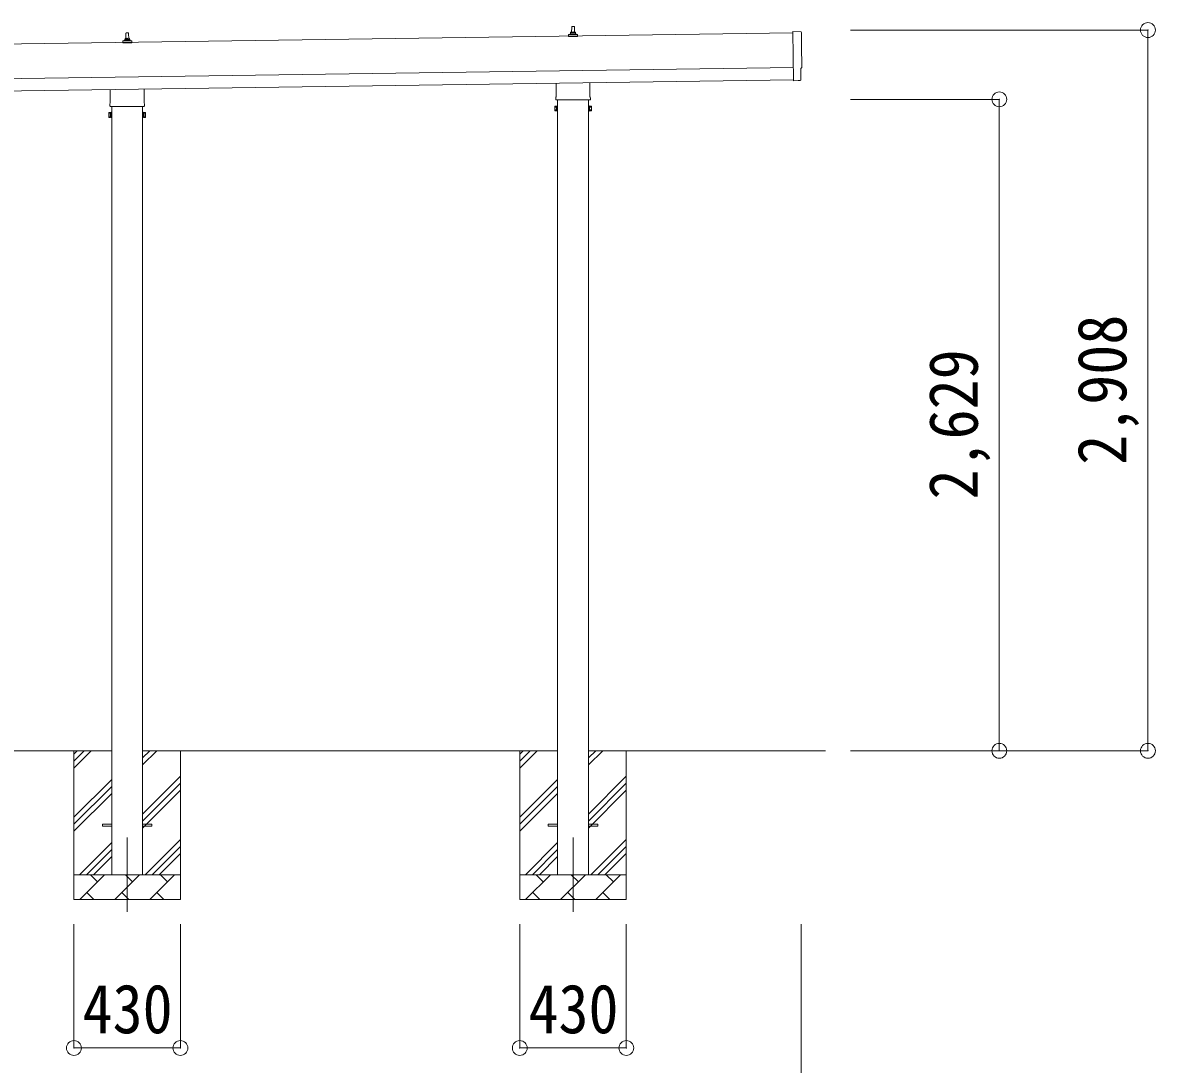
# Model space of a CAD drawing. Units: millimetres at full size, sheet at 1:60. Extents: x -16864 to 16864, y -11640 to 11640.
# Drawn here: x 7132 to 11705, y -8874 to -4671 of the extents above; entities that cross this region are included whole.
import ezdxf
from ezdxf.enums import TextEntityAlignment as Align

# ---------------------------------------------------------------- set-up
doc = ezdxf.new("R2010")
doc.units = ezdxf.units.MM
doc.header["$LTSCALE"] = 60
doc.header["$PDMODE"] = 32
doc.header["$PDSIZE"] = 60
doc.linetypes.add('CHAIN1', pattern=[8, 5, -1, 1, -1])
for name, color, linetype, lineweight in [('0-1_Defpoints', 7, 'CHAIN1', 9), ('0-2_TEXT1', 4, 'Continuous', 9), ('0-3_SHAPE', 7, 'Continuous', 9), ('0-8_TABLE1', 6, 'Continuous', 9)]:
    doc.layers.add(name, color=color, linetype=linetype, lineweight=lineweight)
doc.styles.add('ＭＳ ゴシック', font='')
doc.styles.get('ＭＳ ゴシック').set_extended_font_data('MS Gothic')

msp = doc.modelspace()

# ---------------------------------------------------------------- linework, layer by layer
at = {"layer": '0-1_Defpoints'}
for p, q in [((7554.36, -7959.13), (7554.36, -8308.13)), ((9354.36, -7959.13), (9354.36, -8308.13))]:
    msp.add_line(p, q, dxfattribs=at)
at = {"layer": '0-2_TEXT1'}
for p, q in [((9348.66, -4711.3), (9349.39, -4687.78)), ((9350.39, -4686.8), (9358.94, -4686.8)), ((9359.94, -4687.78), (9360.66, -4711.3)), ((10241.98, -4706.38), (10244.82, -4905.22)), ((10273.66, -4707.59), (10241.98, -4706.38)), ((10242.05, -4711.47), (4877.1, -4788.11)), ((7536.41, -4752.51), (7536.41, -4744.8)), ((7572.91, -4752.51), (7536.41, -4752.51)), ((7536.79, -4744.01), (7572.53, -4744.01)), ((7537.18, -4743.83), (7543.9, -4742.2)), ((7544.28, -4742.01), (7565.04, -4742.01)), ((7544.66, -4741.23), (7544.66, -4737.01)), ((7545.66, -4737.01), (7563.66, -4737.01)), ((7548.66, -4737.01), (7549.39, -4713.49)), ((7550.39, -4712.51), (7558.94, -4712.51)), ((7559.94, -4713.49), (7560.66, -4737.01)), ((7564.66, -4741.23), (7564.66, -4737.01)), ((7572.15, -4743.83), (7565.43, -4742.2)), ((7572.91, -4752.51), (7572.91, -4744.8)), ((9336.41, -4726.8), (9336.41, -4719.09)), ((9372.91, -4726.8), (9336.41, -4726.8)), ((9336.79, -4718.3), (9372.53, -4718.3)), ((9337.18, -4718.12), (9343.9, -4716.49)), ((9344.28, -4716.3), (9365.04, -4716.3)), ((9344.66, -4715.51), (9344.66, -4711.3)), ((9345.66, -4711.3), (9363.66, -4711.3)), ((9364.66, -4715.51), (9364.66, -4711.3)), ((9372.15, -4718.12), (9365.43, -4716.49)), ((9372.91, -4726.8), (9372.91, -4719.09)), ((4879.1, -4928.1), (10244.05, -4851.46)), ((4879.81, -4978.09), (10244.77, -4901.45)), ((9286.06, -4970.79), (9286.06, -4915.15)), ((9422.66, -4913.2), (9422.66, -4970.79)), ((10263.03, -4904.05), (10244.82, -4905.22)), ((10263.7, -4904.68), (10263.03, -4904.05)), ((10264.45, -4904.94), (10271.36, -4904.48)), ((7486.06, -4996.5), (7486.06, -4940.86)), ((7622.66, -4938.91), (7622.66, -4996.5)), ((9284.36, -4979.56), (9284.36, -4974.06)), ((9422.29, -4983.06), (9286.42, -4983.06)), ((9291.86, -4983.06), (9291.86, -8109.13)), ((9416.86, -8109.13), (9416.86, -4983.06)), ((9424.36, -4974.06), (9424.36, -4979.56)), ((7484.36, -5005.27), (7484.36, -4999.77)), ((7622.29, -5008.77), (7486.42, -5008.77)), ((7491.86, -5008.77), (7491.86, -8109.13)), ((7616.86, -8109.13), (7616.86, -5008.77)), ((7624.36, -4999.77), (7624.36, -5005.27)), ((9280.36, -5009.06), (9281.11, -5007.74)), ((9280.36, -5009.06), (9280.36, -5026.06)), ((9280.36, -5026.06), (9281.11, -5027.37)), ((9287.36, -5012.65), (9281.11, -5012.65)), ((9287.36, -5022.47), (9281.11, -5022.47)), ((9287.36, -5027.37), (9281.11, -5027.37)), ((9289.86, -5026.76), (9287.36, -5026.76)), ((9418.86, -5026.76), (9421.36, -5026.76)), ((9421.36, -5012.65), (9427.6, -5012.65)), ((9421.36, -5022.47), (9427.6, -5022.47)), ((9421.36, -5027.37), (9427.6, -5027.37)), ((9428.36, -5009.06), (9427.6, -5007.74)), ((9428.36, -5026.06), (9427.6, -5027.37)), ((9428.36, -5009.06), (9428.36, -5026.06)), ((7480.36, -5034.77), (7481.11, -5033.46)), ((7480.36, -5034.77), (7480.36, -5051.77)), ((7480.36, -5051.77), (7481.11, -5053.09)), ((7487.36, -5038.37), (7481.11, -5038.37)), ((7487.36, -5048.18), (7481.11, -5048.18)), ((7487.36, -5053.09), (7481.11, -5053.09)), ((7489.86, -5052.47), (7487.36, -5052.47)), ((7618.86, -5052.47), (7621.36, -5052.47)), ((7621.36, -5038.37), (7627.6, -5038.37)), ((7621.36, -5048.18), (7627.6, -5048.18)), ((7621.36, -5053.09), (7627.6, -5053.09)), ((7628.36, -5034.77), (7627.6, -5033.46)), ((7628.36, -5051.77), (7627.6, -5053.09)), ((7628.36, -5034.77), (7628.36, -5051.77)), ((7454.36, -7904.63), (7491.86, -7904.63)), ((7454.36, -7913.63), (7454.36, -7904.63)), ((7454.36, -7904.63), (7491.86, -7904.63)), ((7454.36, -7913.63), (7454.36, -7904.63)), ((7616.86, -7904.63), (7654.36, -7904.63)), ((7616.86, -7904.63), (7654.36, -7904.63)), ((7654.36, -7913.63), (7654.36, -7904.63)), ((7654.36, -7913.63), (7654.36, -7904.63)), ((9254.36, -7904.63), (9291.86, -7904.63)), ((9254.36, -7913.63), (9254.36, -7904.63)), ((9254.36, -7904.63), (9291.86, -7904.63)), ((9254.36, -7913.63), (9254.36, -7904.63)), ((9416.86, -7904.63), (9454.36, -7904.63)), ((9416.86, -7904.63), (9454.36, -7904.63)), ((9454.36, -7913.63), (9454.36, -7904.63)), ((9454.36, -7913.63), (9454.36, -7904.63)), ((7454.36, -7913.63), (7491.86, -7913.63)), ((7454.36, -7913.63), (7491.86, -7913.63)), ((7616.86, -7913.63), (7654.36, -7913.63)), ((7616.86, -7913.63), (7654.36, -7913.63)), ((9254.36, -7913.63), (9291.86, -7913.63)), ((9254.36, -7913.63), (9291.86, -7913.63)), ((9416.86, -7913.63), (9454.36, -7913.63)), ((9416.86, -7913.63), (9454.36, -7913.63))]:
    msp.add_line(p, q, dxfattribs=at)
for points in [[(10274.16, -4901.45), (10273.49, -4854.42), (10274.09, -4854.41)], [(9287.36, -5027.37), (9287.36, -5007.74), (9281.11, -5007.74)], [(9287.36, -5026.76), (9287.36, -5008.36), (9289.86, -5008.36)], [(9421.36, -5026.76), (9421.36, -5008.36), (9418.86, -5008.36)], [(9421.36, -5027.37), (9421.36, -5007.74), (9427.6, -5007.74)], [(7487.36, -5053.09), (7487.36, -5033.46), (7481.11, -5033.46)], [(7487.36, -5052.47), (7487.36, -5034.07), (7489.86, -5034.07)], [(7621.36, -5052.47), (7621.36, -5034.07), (7618.86, -5034.07)], [(7621.36, -5053.09), (7621.36, -5033.46), (7627.6, -5033.46)]]:
    msp.add_lwpolyline(points, dxfattribs=at)
for points in [[(9289.86, -5028.06), (9289.86, -5007.06), (9291.86, -5007.06), (9291.86, -5028.06)], [(9418.86, -5028.06), (9418.86, -5007.06), (9416.86, -5007.06), (9416.86, -5028.06)], [(7489.86, -5053.77), (7489.86, -5032.77), (7491.86, -5032.77), (7491.86, -5053.77)], [(7618.86, -5053.77), (7618.86, -5032.77), (7616.86, -5032.77), (7616.86, -5053.77)]]:
    msp.add_lwpolyline(points, close=True, dxfattribs=at)
for centre, radius, start, end in [((9348.75, -4711.93), 4.13, 90, 171.17633), ((9350.39, -4687.8), 1, 90, 178.60509), ((9358, -4711.3), 4.83, 133.60282, 180), ((9351.33, -4711.3), 4.83, 0, 46.39718), ((9358.94, -4687.8), 1, 1.39491, 90), ((9360.58, -4711.93), 4.13, 8.82367, 90), ((7537.41, -4744.8), 1, 103.62699, 180), ((7543.66, -4741.23), 1, 283.62699, 0), ((7548.75, -4737.65), 4.13, 90, 171.17633), ((7545.66, -4738.01), 1, 90, 180), ((7550.39, -4713.51), 1, 90, 178.60509), ((7558, -4737.01), 4.83, 133.60282, 180), ((7551.33, -4737.01), 4.83, 0, 46.39718), ((7558.94, -4713.51), 1, 1.39491, 90), ((7560.58, -4737.65), 4.13, 8.82367, 90), ((7563.66, -4738.01), 1, 0, 90), ((7565.66, -4741.23), 1, 180, 256.37301), ((7571.91, -4744.8), 1, 0, 76.37301), ((9337.41, -4719.09), 1, 103.62699, 180), ((9343.66, -4715.51), 1, 283.62699, 0), ((9345.66, -4712.3), 1, 90, 180), ((9363.66, -4712.3), 1, 0, 90), ((9365.66, -4715.51), 1, 180, 256.37301), ((9371.91, -4719.09), 1, 0, 76.37301), ((10264.38, -4903.94), 1, 227.3164, 273.81435), ((9288.36, -4974.06), 4, 125.09963, 180), ((9288.36, -4979.56), 4, 180, 194.47751), ((9288.36, -4979.56), 4, 194.47751, 241.04498), ((9420.36, -4979.56), 4, 298.95502, 345.52249), ((9420.36, -4974.06), 4, 0, 54.90037), ((9420.36, -4979.56), 4, 345.52249, 0), ((7488.36, -4999.77), 4, 125.09963, 180), ((7488.36, -5005.27), 4, 180, 194.47751), ((7488.36, -5005.27), 4, 194.47751, 241.04498), ((7620.36, -5005.27), 4, 298.95502, 345.52249), ((7620.36, -4999.77), 4, 0, 54.90037), ((7620.36, -5005.27), 4, 345.52249, 0), ((9284.7, -5010.2), 4.34, 145.61575, 214.38425), ((9296.6, -5017.56), 16.24, 162.41205, 197.58795), ((9284.7, -5024.92), 4.34, 145.61575, 214.38425), ((9412.11, -5017.56), 16.24, 342.41205, 17.58795), ((9424.01, -5010.2), 4.34, 325.61575, 34.38425), ((9424.01, -5024.92), 4.34, 325.61575, 34.38425), ((7484.7, -5035.91), 4.34, 145.61575, 214.38425), ((7484.7, -5050.64), 4.34, 145.61575, 214.38425), ((7496.6, -5043.27), 16.24, 162.41205, 197.58795), ((7612.11, -5043.27), 16.24, 342.41205, 17.58795), ((7624.01, -5035.91), 4.34, 325.61575, 34.38425), ((7624.01, -5050.64), 4.34, 325.61575, 34.38425)]:
    msp.add_arc(centre, radius, start, end, dxfattribs=at)
for centre, major_axis, ratio, start_param, end_param in [((10273.46, -4710.58), (3, -0.04), 0.99863, 6.2683889, 7.8016218), ((15039.84, -4712.92), (-4762.89, -68.04), 0.99863, 6.268406, 6.2977043), ((10274.03, -4850.01), (4.41, -0.06), 0.99863, 4.712389, 6.2976778), ((10271.16, -4901.48), (2.21, -2.04), 0.9974, 5.5252311, 7.0411395)]:
    msp.add_ellipse(centre, major_axis=major_axis, ratio=ratio, start_param=start_param, end_param=end_param, dxfattribs=at)
at = {"layer": '0-3_SHAPE'}
for p, q in [((7491.86, -7609.13), (5816.86, -7609.13)), ((7339.36, -7609.13), (7339.36, -8209.13)), ((7339.36, -7622.61), (7352.84, -7609.13)), ((7339.36, -7650.9), (7381.12, -7609.13)), ((7339.36, -7679.18), (7409.41, -7609.13)), ((9291.86, -7609.13), (7616.86, -7609.13)), ((7616.86, -7637.96), (7645.68, -7609.13)), ((7616.86, -7666.24), (7673.96, -7609.13)), ((7769.36, -7609.13), (7769.36, -8209.13)), ((9139.36, -7609.13), (9139.36, -8209.13)), ((9139.36, -7622.61), (9152.84, -7609.13)), ((9139.36, -7650.9), (9181.12, -7609.13)), ((9139.36, -7679.18), (9209.41, -7609.13)), ((10373.76, -7609.13), (9416.86, -7609.13)), ((9416.86, -7637.96), (9445.68, -7609.13)), ((9416.86, -7666.24), (9473.96, -7609.13)), ((9569.36, -7609.13), (9569.36, -8209.13)), ((7339.36, -7877.17), (7491.86, -7724.67)), ((7616.86, -7864.23), (7769.36, -7711.73)), ((9139.36, -7877.17), (9291.86, -7724.67)), ((9416.86, -7864.23), (9569.36, -7711.73)), ((7339.36, -7905.46), (7491.86, -7752.96)), ((7616.86, -7892.51), (7769.36, -7740.01)), ((7616.86, -7920.8), (7769.36, -7768.3)), ((9139.36, -7905.46), (9291.86, -7752.96)), ((9416.86, -7892.51), (9569.36, -7740.01)), ((9416.86, -7920.8), (9569.36, -7768.3)), ((7339.36, -7933.74), (7491.86, -7781.24)), ((9139.36, -7933.74), (9291.86, -7781.24)), ((7361.95, -8109.13), (7491.86, -7979.23)), ((7626.51, -8109.13), (7769.36, -7966.29)), ((7654.8, -8109.13), (7769.36, -7994.57)), ((9161.95, -8109.13), (9291.86, -7979.23)), ((9426.51, -8109.13), (9569.36, -7966.29)), ((9454.8, -8109.13), (9569.36, -7994.57)), ((7390.24, -8109.13), (7491.86, -8007.51)), ((7418.52, -8109.13), (7491.86, -8035.8)), ((7683.08, -8109.13), (7769.36, -8022.86)), ((9190.24, -8109.13), (9291.86, -8007.51)), ((9218.52, -8109.13), (9291.86, -8035.8)), ((9483.08, -8109.13), (9569.36, -8022.86)), ((7339.36, -8109.13), (7769.36, -8109.13)), ((7362.93, -8209.13), (7462.93, -8109.13)), ((7434.38, -8137.68), (7405.83, -8109.13)), ((7504.36, -8209.13), (7604.36, -8109.13)), ((7575.8, -8137.68), (7547.25, -8109.13)), ((7645.78, -8209.13), (7745.78, -8109.13)), ((7717.22, -8137.68), (7688.67, -8109.13)), ((9139.36, -8109.13), (9569.36, -8109.13)), ((9162.93, -8209.13), (9262.93, -8109.13)), ((9234.38, -8137.68), (9205.83, -8109.13)), ((9304.36, -8209.13), (9404.36, -8109.13)), ((9375.8, -8137.68), (9347.25, -8109.13)), ((9445.78, -8209.13), (9545.78, -8109.13)), ((9517.22, -8137.68), (9488.67, -8109.13)), ((7391.49, -8180.58), (7420.04, -8209.13)), ((7532.91, -8180.58), (7561.46, -8209.13)), ((7674.33, -8180.58), (7702.88, -8209.13)), ((9191.49, -8180.58), (9220.04, -8209.13)), ((9332.91, -8180.58), (9361.46, -8209.13)), ((9474.33, -8180.58), (9502.88, -8209.13)), ((7769.36, -8209.13), (7339.36, -8209.13)), ((9569.36, -8209.13), (9139.36, -8209.13))]:
    msp.add_line(p, q, dxfattribs=at)
at = {"layer": '0-8_TABLE1'}
for p, q in [((11675.06, -4701.03), (10475.06, -4701.03)), ((11675.06, -7609.13), (11675.06, -4701.03)), ((11075.06, -4980.56), (10475.06, -4980.56)), ((11075.06, -4980.56), (11075.06, -7609.13)), ((11675.06, -7609.13), (10475.06, -7609.13)), ((7339.36, -8808.13), (7339.36, -8308.13)), ((7769.36, -8808.13), (7769.36, -8308.13)), ((9139.36, -8808.13), (9139.36, -8308.13)), ((9569.36, -8808.13), (9569.36, -8308.13)), ((10274.76, -9510.13), (10274.76, -8308.13)), ((7339.36, -8808.13), (7769.36, -8808.13)), ((9139.36, -8808.13), (9569.36, -8808.13))]:
    msp.add_line(p, q, dxfattribs=at)
for p in [(11675.06, -4701.03), (11075.06, -4980.56), (11075.06, -7609.13), (11675.06, -7609.13), (7339.36, -8808.13), (7769.36, -8808.13), (9139.36, -8808.13), (9569.36, -8808.13)]:
    msp.add_point(p, dxfattribs=at)

# ---------------------------------------------------------------- texts
at = {"layer": '0-8_TABLE1', "color": 7, "style": 'ＭＳ ゴシック', "width": 0.9}
for s, p in [('2,908', (11647.56, -6455.08)), ('2,629', (11047.56, -6594.85))]:
    msp.add_text(s, height=197.9, rotation=90, dxfattribs=at).set_placement(p, align=Align.BOTTOM_LEFT)
for p in [(7374.36, -8808.13), (9174.36, -8808.13)]:
    msp.add_text('430', height=197.9, dxfattribs=at).set_placement(p, align=Align.BOTTOM_LEFT)

doc.saveas('drawing.dxf')
